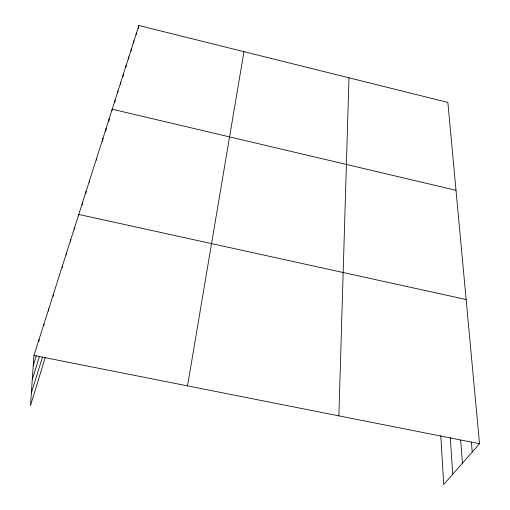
<?xml version="1.0" encoding="UTF-8"?>
<svg xmlns="http://www.w3.org/2000/svg" width="510" height="510" viewBox="0 0 510 510"><rect width="100%" height="100%" fill="white"/><g stroke="black" fill="none" stroke-linecap="round" stroke-linejoin="round"><path stroke-width="0.76" d="M338.876 415.86L348.987 77.813M440.818 435.82L443.719 484.5L479.515 443.719L447.863 102.427L138.828 25.5L33.941 355.457L30.485 405.641L45.262 357.453M38.868 341.668L39.034 339.45M43.847 325.405L43.968 323.914M48.571 311.087L48.762 308.83M53.212 296.457L53.422 294.187M62.188 267.648L62.341 266.118M66.383 254.968L66.619 252.667M70.533 241.893L70.782 239.579M74.568 229.162L74.74 227.613M78.591 215.998L78.769 214.442L466.14 299.523M82.225 205.052L82.492 202.719M85.852 193.628L86.126 191.288M89.384 182.478L89.671 180.138M96.307 160.216L96.505 158.655M102.599 141.302L103.014 138.178M105.736 131.427L106.15 128.297M108.796 121.769L109.216 118.645M112.002 110.778L112.219 109.216L456.017 190.306M114.82 102.332L115.145 99.998M117.791 92.539L118.014 90.984M120.481 84.501L120.819 82.167M123.108 76.647L123.56 73.542M125.9 67.428L126.238 65.102M128.52 59.166L128.864 56.846M131.089 51.076L131.433 48.762M133.601 43.159L133.951 40.845M136.183 34.629L136.412 33.093M138.357 28.566L138.828 25.5M187.527 385.885L243.965 51.669M31.352 393.031L42.489 357.051M32.289 379.465L39.493 356.401M33.239 365.708L36.344 355.859M33.941 355.457L479.515 443.719M471.374 442.036L472.228 452.019M460.677 440.238L462.436 463.182M450.266 437.554L452.746 474.217"/></g></svg>
